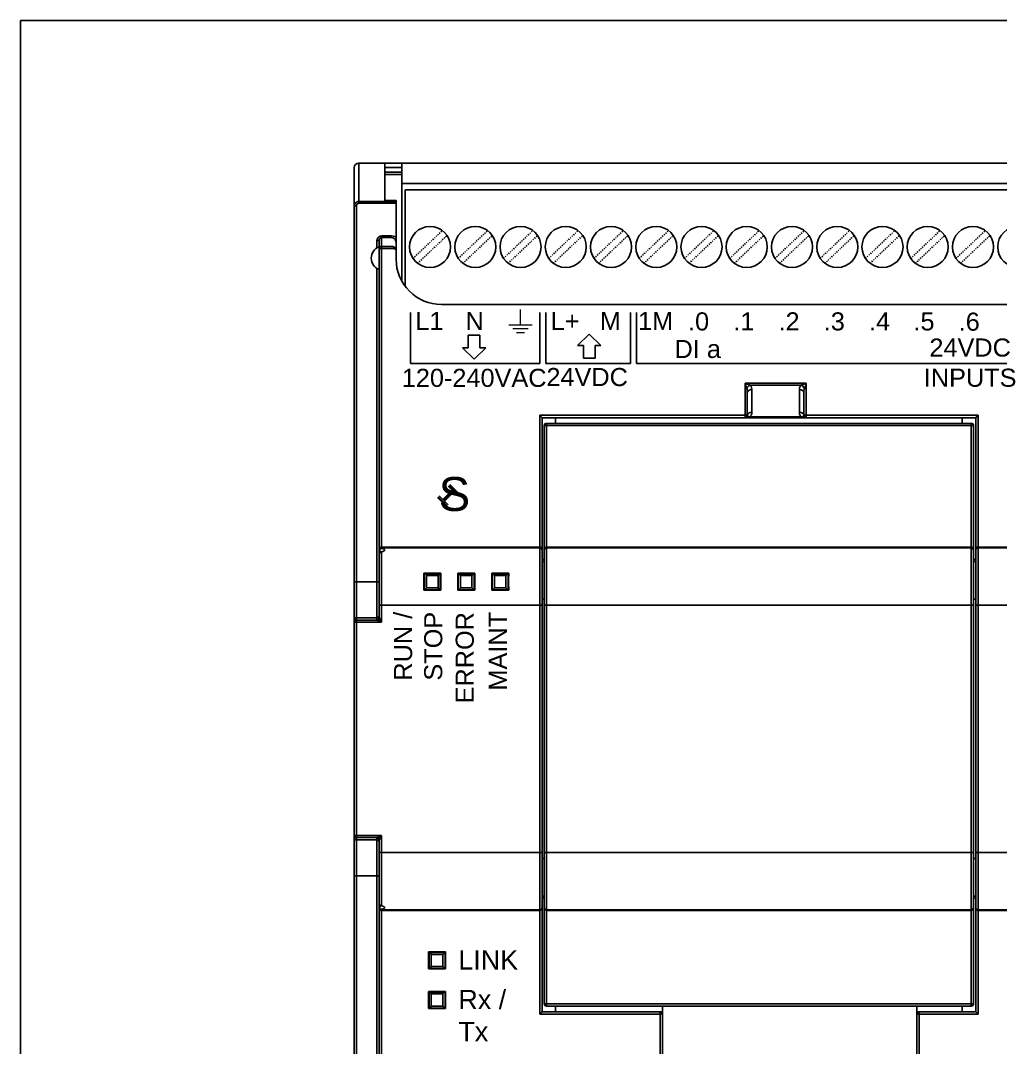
# Model space of a CAD drawing. Header units: inches. Extents: x 57 to 2760, y -193 to 2149.
# Drawn here: x 60.5 to 147.1, y 1924.6 to 2015.4 of the extents above; entities that cross this region are included whole.
import ezdxf

# ---------------------------------------------------------------- set-up
doc = ezdxf.new("R2010")
doc.units = ezdxf.units.IN
doc.header["$MEASUREMENT"] = 0
doc.linetypes.add('DOT', pattern=[0.2, 0.1, -0.1])
doc.styles.get("Standard").update_dxf_attribs({"font": 'arial.ttf'})

msp = doc.modelspace()

# ---------------------------------------------------------------- linework, layer by layer
at = {"color": 7, "linetype": 'Continuous'}
for p, q in [((89.97114, 1903.19462), (89.97114, 2002.39462)), ((199.57114, 2002.79462), (90.37114, 2002.79462)), ((90.37114, 1999.23994), (90.37114, 2002.79462)), ((92.67114, 1999.47104), (92.67114, 2002.79462)), ((92.67114, 2002.39462), (94.17114, 2002.39462)), ((94.17114, 1992.35813), (94.17114, 2002.79462)), ((92.67114, 2001.99462), (94.17114, 2001.99462)), ((94.17114, 2001.79462), (92.67114, 2001.79462)), ((175.17114, 2000.98462), (94.17114, 2000.98462)), ((94.46114, 2000.44462), (174.88114, 2000.44462)), ((94.46114, 2000.44462), (94.46114, 1991.90801)), ((92.67114, 1999.49763), (93.67114, 1999.49763)), ((93.67114, 1994.29462), (93.67114, 1999.49762)), ((90.17114, 1906.56641), (90.17114, 1999.02283)), ((90.37114, 1999.39967), (93.67114, 1999.39967)), ((90.37114, 1999.23994), (93.67114, 1999.23994)), ((93.67114, 1999.47104), (92.67114, 1999.47104)), ((91.97114, 1995.29265), (91.97114, 1995.93713)), ((92.17114, 1968.58396), (92.17114, 1995.96728)), ((92.37114, 1996.3686), (93.27114, 1996.3686)), ((92.37114, 1968.73047), (92.37114, 1996.3686)), ((92.37114, 1996.20602), (93.27114, 1996.20602)), ((93.27114, 1995.4303), (92.37114, 1995.4303)), ((93.27114, 1995.25745), (92.37114, 1995.25745)), ((91.97114, 1962.41023), (91.97114, 1993.49659)), ((185.67114, 1990.29462), (97.67117, 1990.29462)), ((124.52114, 1983.33095), (129.92114, 1983.33095)), ((124.6697, 1983.28107), (124.52114, 1983.33095)), ((124.62741, 1983.0108), (124.52114, 1983.33095)), ((124.52114, 1980.29462), (124.52114, 1983.33095)), ((124.78901, 1983.24028), (124.6697, 1983.28107)), ((124.88638, 1983.2064), (124.78901, 1983.24028)), ((124.96597, 1983.17812), (124.88638, 1983.2064)), ((124.96597, 1983.17812), (129.47631, 1983.17812)), ((129.553, 1983.20538), (129.47631, 1983.17812)), ((129.64893, 1983.23879), (129.553, 1983.20538)), ((129.76996, 1983.28018), (129.64893, 1983.23879)), ((129.92114, 1983.33095), (129.76996, 1983.28018)), ((129.92114, 1983.33095), (129.84941, 1983.11541)), ((129.92114, 1983.33095), (129.92114, 1980.29462)), ((124.66942, 1982.88252), (124.62741, 1983.0108)), ((124.72114, 1980.49462), (124.72114, 1982.50865)), ((125.12114, 1980.77055), (125.12114, 1982.78458)), ((129.32114, 1982.78458), (129.32114, 1980.77055)), ((129.72114, 1982.50865), (129.72114, 1980.49462)), ((129.84941, 1983.11541), (129.77286, 1982.88252)), ((124.52114, 1980.50814), (106.37114, 1980.50814)), ((106.37114, 1927.5811), (106.37114, 1980.50814)), ((145.12114, 1980.50814), (129.92114, 1980.50814)), ((145.12114, 1980.50814), (145.12114, 1927.5811)), ((106.57114, 1927.79417), (106.57114, 1980.29507)), ((106.57114, 1968.66673), (106.57114, 1980.29507)), ((144.92114, 1980.29462), (106.57114, 1980.29462)), ((106.77114, 1928.49462), (106.77114, 1979.59462)), ((106.97114, 1979.79462), (144.52114, 1979.79462)), ((106.97114, 1979.79462), (144.52114, 1979.79462)), ((106.97114, 1928.29462), (106.97114, 1979.79462)), ((106.97114, 1979.6077), (144.52114, 1979.6077)), ((107.77114, 1979.79462), (107.77114, 1980.29462)), ((129.92114, 1980.29462), (124.52114, 1980.29462)), ((124.73927, 1980.3968), (124.66594, 1980.35665)), ((124.73412, 1980.30764), (124.79633, 1980.3169)), ((129.48675, 1980.35666), (124.95552, 1980.35666)), ((129.70301, 1980.3968), (129.77635, 1980.35666)), ((129.81582, 1980.29773), (129.92114, 1980.29462)), ((143.72114, 1979.79462), (143.72114, 1980.29462)), ((144.52114, 1928.29462), (144.52114, 1979.79462)), ((144.72114, 1928.49462), (144.72114, 1979.59462)), ((144.92114, 1927.79417), (144.92114, 1980.29507)), ((92.18636, 1968.66021), (92.17114, 1968.58396)), ((92.22114, 1968.67134), (92.18407, 1968.61279)), ((92.22114, 1968.36352), (92.22114, 1968.67134)), ((106.37114, 1968.8506), (92.37114, 1968.8506)), ((106.37114, 1968.7832), (92.37114, 1968.7832)), ((106.55592, 1968.66021), (106.57114, 1968.58396)), ((106.97114, 1968.8506), (144.52114, 1968.8506)), ((144.52114, 1968.7832), (106.97114, 1968.7832)), ((144.72114, 1968.58396), (144.69434, 1968.68358)), ((144.70539, 1968.73824), (144.72114, 1968.66673)), ((144.72114, 1968.66673), (144.72114, 1963.79106)), ((197.57114, 1968.8506), (145.12114, 1968.8506)), ((197.57114, 1968.7832), (145.12114, 1968.7832)), ((92.18407, 1968.61279), (92.17114, 1968.54547)), ((92.17114, 1962.60947), (92.17114, 1968.54547)), ((92.37114, 1962.21162), (92.37114, 1968.44026)), ((106.57114, 1941.79818), (106.57114, 1968.58396)), ((106.77114, 1967.74748), (106.57114, 1967.74748)), ((144.92114, 1967.74748), (144.72114, 1967.74748)), ((106.77114, 1967.58777), (106.57114, 1967.58777)), ((144.92114, 1967.58777), (144.72114, 1967.58777)), ((97.62281, 1966.54629), (96.11947, 1966.54629)), ((96.11947, 1966.54629), (96.16438, 1966.50138)), ((96.16438, 1966.50138), (96.19361, 1966.50086)), ((96.19361, 1966.50086), (96.20823, 1966.5006)), ((97.53405, 1966.5006), (96.20823, 1966.5006)), ((97.37715, 1966.33677), (96.36513, 1966.33677)), ((97.53405, 1966.5006), (97.5779, 1966.50138)), ((97.62281, 1966.54629), (97.5779, 1966.50138)), ((97.59658, 1966.02065), (97.59575, 1965.8733)), ((97.6221, 1966.30786), (97.60425, 1966.29458)), ((97.60425, 1966.29458), (97.62186, 1966.22888)), ((100.62281, 1966.54629), (99.11947, 1966.54629)), ((99.16438, 1966.50138), (99.11947, 1966.54629)), ((99.13803, 1966.29458), (99.12041, 1966.22888)), ((99.14572, 1966.01794), (99.14417, 1966.1434)), ((99.14654, 1965.87047), (99.14572, 1966.01794)), ((99.16438, 1966.50138), (99.19361, 1966.50086)), ((99.19361, 1966.50086), (99.20823, 1966.5006)), ((100.53405, 1966.5006), (99.20823, 1966.5006)), ((100.37715, 1966.33677), (99.36513, 1966.33677)), ((100.53405, 1966.5006), (100.5779, 1966.50138)), ((100.5779, 1966.50138), (100.62281, 1966.54629)), ((100.59658, 1966.02065), (100.59575, 1965.8733)), ((100.6221, 1966.30786), (100.60425, 1966.29458)), ((100.60425, 1966.29458), (100.62186, 1966.22888)), ((103.62281, 1966.54629), (102.11947, 1966.54629)), ((102.16438, 1966.50138), (102.11947, 1966.54629)), ((102.13803, 1966.29458), (102.12041, 1966.22888)), ((102.14572, 1966.01794), (102.14417, 1966.1434)), ((102.14654, 1965.87047), (102.14572, 1966.01794)), ((102.16438, 1966.50138), (102.19361, 1966.50086)), ((102.19361, 1966.50086), (102.20823, 1966.5006)), ((103.53405, 1966.5006), (102.20823, 1966.5006)), ((103.37715, 1966.33677), (102.36513, 1966.33677)), ((103.53405, 1966.5006), (103.5779, 1966.50138)), ((103.5779, 1966.50138), (103.62281, 1966.54629)), ((103.59658, 1966.02065), (103.59575, 1965.8733)), ((103.6221, 1966.30786), (103.60425, 1966.29458)), ((103.60425, 1966.29458), (103.62186, 1966.22888)), ((89.97114, 1965.79462), (92.17114, 1965.79462)), ((96.11947, 1965.04295), (96.16438, 1965.08786)), ((97.62281, 1965.04295), (96.11947, 1965.04295)), ((96.20822, 1965.08864), (96.16438, 1965.08786)), ((96.20822, 1965.08864), (97.53406, 1965.08864)), ((96.36513, 1965.25247), (97.37715, 1965.25247)), ((97.54867, 1965.08838), (97.53406, 1965.08864)), ((97.5779, 1965.08786), (97.54867, 1965.08838)), ((97.62281, 1965.04295), (97.5779, 1965.08786)), ((97.59575, 1965.8733), (97.59574, 1965.71831)), ((97.59574, 1965.71831), (97.59656, 1965.5705)), ((97.59656, 1965.5705), (97.59813, 1965.44499)), ((97.60425, 1965.29466), (97.62187, 1965.36036)), ((99.16438, 1965.08786), (99.11947, 1965.04295)), ((100.62281, 1965.04295), (99.11947, 1965.04295)), ((99.12018, 1965.28138), (99.13803, 1965.29466)), ((99.13803, 1965.29466), (99.12041, 1965.36036)), ((99.14569, 1965.56763), (99.14653, 1965.71511)), ((99.14653, 1965.71511), (99.14654, 1965.87047)), ((99.20822, 1965.08864), (99.16438, 1965.08786)), ((99.20822, 1965.08864), (100.53406, 1965.08864)), ((99.36513, 1965.25247), (100.37715, 1965.25247)), ((100.5779, 1965.08786), (100.53406, 1965.08864)), ((100.5779, 1965.08786), (100.62281, 1965.04295)), ((100.59575, 1965.8733), (100.59574, 1965.71831)), ((100.59574, 1965.71831), (100.59656, 1965.5705)), ((100.59656, 1965.5705), (100.59813, 1965.44499)), ((100.60425, 1965.29466), (100.62187, 1965.36036)), ((102.16438, 1965.08786), (102.11947, 1965.04295)), ((103.62281, 1965.04295), (102.11947, 1965.04295)), ((102.12018, 1965.28138), (102.13803, 1965.29466)), ((102.13803, 1965.29466), (102.12041, 1965.36036)), ((102.14569, 1965.56763), (102.14653, 1965.71511)), ((102.14653, 1965.71511), (102.14654, 1965.87047)), ((102.20822, 1965.08864), (102.16438, 1965.08786)), ((102.20822, 1965.08864), (103.53406, 1965.08864)), ((102.36513, 1965.25247), (103.37715, 1965.25247)), ((103.5779, 1965.08786), (103.53406, 1965.08864)), ((103.5779, 1965.08786), (103.62281, 1965.04295)), ((103.59575, 1965.8733), (103.59574, 1965.71831)), ((103.59574, 1965.71831), (103.59656, 1965.5705)), ((103.59656, 1965.5705), (103.59813, 1965.44499)), ((103.60425, 1965.29466), (103.62187, 1965.36036)), ((106.77114, 1964.2614), (106.57114, 1964.2614)), ((144.92114, 1964.2614), (144.72114, 1964.2614)), ((106.37114, 1963.71075), (92.37114, 1963.71075)), ((144.52114, 1963.71075), (106.97114, 1963.71075)), ((197.57114, 1963.71075), (145.12114, 1963.71075)), ((90.17114, 1962.6068), (91.97114, 1962.6068)), ((91.97356, 1962.40638), (90.17114, 1962.40638)), ((92.04681, 1962.37193), (92.00943, 1962.3899)), ((92.13293, 1962.32986), (92.04681, 1962.37193)), ((92.19029, 1962.57067), (92.1783, 1962.5939)), ((92.23593, 1962.48079), (92.19029, 1962.57067)), ((92.37114, 1962.21162), (92.23593, 1962.48079)), ((92.37114, 1962.21162), (90.17114, 1962.21162)), ((90.17114, 1943.37762), (92.37114, 1943.37762)), ((92.07502, 1943.23102), (92.03478, 1943.2115)), ((92.19336, 1943.28918), (92.07502, 1943.23102)), ((92.37114, 1943.37762), (92.19336, 1943.28918)), ((92.37114, 1943.37762), (92.22308, 1943.08304)), ((92.37114, 1937.14898), (92.37114, 1943.37762)), ((90.17114, 1943.18286), (91.97356, 1943.18286)), ((90.17114, 1942.98244), (91.97114, 1942.98244)), ((91.97114, 1943.179), (91.97114, 1912.09265)), ((92.17114, 1937.04377), (92.17114, 1942.97977)), ((92.22308, 1943.08304), (92.19385, 1943.02554)), ((106.37114, 1941.87849), (92.37114, 1941.87849)), ((106.77114, 1941.79818), (106.77114, 1937.00654)), ((144.52114, 1941.87849), (106.97114, 1941.87849)), ((144.92114, 1941.79818), (144.92114, 1937.00527)), ((197.57114, 1941.87849), (145.12114, 1941.87849)), ((106.77114, 1941.32784), (106.57114, 1941.32784)), ((144.92114, 1941.32784), (144.72114, 1941.32784)), ((89.97114, 1939.79462), (92.17114, 1939.79462)), ((106.77114, 1938.00147), (106.57114, 1938.00147)), ((106.77114, 1937.84176), (106.57114, 1937.84176)), ((144.92114, 1938.00147), (144.72114, 1938.00147)), ((144.92114, 1937.84176), (144.72114, 1937.84176)), ((92.17114, 1909.62194), (92.17114, 1937.00527)), ((92.22114, 1937.22572), (92.22114, 1936.9179)), ((92.37114, 1909.22064), (92.37114, 1936.85877)), ((106.57114, 1927.79417), (106.57114, 1936.92251)), ((106.7984, 1936.90755), (106.77116, 1937.00511)), ((144.93636, 1936.92903), (144.92114, 1937.00527)), ((106.37114, 1936.80604), (92.37114, 1936.80604)), ((106.37114, 1936.73864), (92.37114, 1936.73864)), ((144.52114, 1936.80874), (106.97114, 1936.80874)), ((144.52114, 1936.74111), (106.97114, 1936.74111)), ((197.57114, 1936.80604), (145.12114, 1936.80604)), ((197.57114, 1936.73864), (145.12114, 1936.73864)), ((96.53606, 1933.07141), (96.58097, 1933.0265)), ((98.0394, 1933.07141), (96.53606, 1933.07141)), ((96.58097, 1933.0265), (96.6102, 1933.02598)), ((96.6102, 1933.02598), (96.62482, 1933.02572)), ((97.95065, 1933.02572), (96.62482, 1933.02572)), ((97.79374, 1932.86189), (96.78172, 1932.86189)), ((97.95065, 1933.02572), (97.99449, 1933.0265)), ((98.0394, 1933.07141), (97.99449, 1933.0265)), ((98.01234, 1932.39842), (98.01233, 1932.24343)), ((98.01317, 1932.54577), (98.01234, 1932.39842)), ((98.03869, 1932.83298), (98.02085, 1932.8197)), ((98.02085, 1932.8197), (98.03846, 1932.754)), ((96.53606, 1931.56807), (96.58097, 1931.61298)), ((98.0394, 1931.56807), (96.53606, 1931.56807)), ((96.62481, 1931.61376), (96.58097, 1931.61298)), ((96.62481, 1931.61376), (97.95065, 1931.61376)), ((96.78172, 1931.77758), (97.79374, 1931.77758)), ((97.96527, 1931.6135), (97.95065, 1931.61376)), ((97.99449, 1931.61298), (97.96527, 1931.6135)), ((98.0394, 1931.56807), (97.99449, 1931.61298)), ((98.01233, 1932.24343), (98.01316, 1932.09562)), ((98.01316, 1932.09562), (98.01472, 1931.97011)), ((98.02085, 1931.81978), (98.03846, 1931.88548)), ((98.0394, 1929.57141), (96.53606, 1929.57141)), ((96.53606, 1929.57141), (96.58097, 1929.5265)), ((96.58097, 1929.5265), (96.6102, 1929.52598)), ((96.6102, 1929.52598), (96.62482, 1929.52572)), ((97.95065, 1929.52572), (96.62482, 1929.52572)), ((97.79374, 1929.36189), (96.78172, 1929.36189)), ((97.95065, 1929.52572), (97.99449, 1929.5265)), ((98.0394, 1929.57141), (97.99449, 1929.5265)), ((98.01234, 1928.89842), (98.01233, 1928.74343)), ((98.01233, 1928.74343), (98.01316, 1928.59562)), ((98.01317, 1929.04577), (98.01234, 1928.89842)), ((98.03869, 1929.33298), (98.02085, 1929.3197)), ((98.02085, 1929.3197), (98.03846, 1929.254)), ((96.53606, 1928.06807), (96.58097, 1928.11298)), ((98.0394, 1928.06807), (96.53606, 1928.06807)), ((96.62481, 1928.11376), (96.58097, 1928.11298)), ((96.62481, 1928.11376), (97.95065, 1928.11376)), ((96.78172, 1928.27758), (97.79374, 1928.27758)), ((97.96527, 1928.1135), (97.95065, 1928.11376)), ((97.99449, 1928.11298), (97.96527, 1928.1135)), ((98.0394, 1928.06807), (97.99449, 1928.11298)), ((98.01316, 1928.59562), (98.01472, 1928.47011)), ((98.02085, 1928.31978), (98.03846, 1928.38548)), ((106.57114, 1927.79462), (117.02114, 1927.79462)), ((144.52114, 1928.48139), (106.97114, 1928.48139)), ((144.52114, 1928.29462), (106.97114, 1928.29462)), ((144.52114, 1928.29462), (106.97114, 1928.29462)), ((107.77114, 1927.79462), (107.77114, 1928.29462)), ((117.02114, 1903.90033), (117.02114, 1927.79462)), ((117.22114, 1904.1282), (117.22114, 1928.29462)), ((139.72114, 1904.12831), (139.72114, 1928.29462)), ((139.92114, 1927.79462), (139.92114, 1903.90033)), ((139.92114, 1927.79462), (144.92114, 1927.79462)), ((143.72114, 1927.79462), (143.72114, 1928.29462)), ((106.37114, 1927.5811), (117.02114, 1927.5811)), ((117.22114, 1904.12831), (117.22114, 1927.59462)), ((139.92114, 1927.5811), (145.12114, 1927.5811))]:
    msp.add_line(p, q, dxfattribs=at)
at = {"linetype": 'DOT'}
for p, q in [((95.16529, 1994.37139), (97.76437, 1996.83344)), ((99.16529, 1994.37139), (101.76437, 1996.83344)), ((103.16529, 1994.37139), (105.76437, 1996.83344)), ((107.16529, 1994.37139), (109.76437, 1996.83344)), ((111.16529, 1994.37139), (113.76437, 1996.83344)), ((115.16529, 1994.37139), (117.76437, 1996.83344)), ((119.16529, 1994.37139), (121.76437, 1996.83344)), ((123.16529, 1994.37139), (125.76437, 1996.83344)), ((127.16529, 1994.37139), (129.76437, 1996.83344)), ((131.16529, 1994.37139), (133.76437, 1996.83344)), ((135.16529, 1994.37139), (137.76437, 1996.83344)), ((139.16529, 1994.37139), (141.76437, 1996.83344)), ((143.16529, 1994.37139), (145.76437, 1996.83344)), ((95.57791, 1993.9358), (98.17699, 1996.39785)), ((99.57791, 1993.9358), (102.17699, 1996.39785)), ((103.57791, 1993.9358), (106.17699, 1996.39785)), ((107.57791, 1993.9358), (110.17699, 1996.39785)), ((111.57791, 1993.9358), (114.17699, 1996.39785)), ((115.57791, 1993.9358), (118.17699, 1996.39785)), ((119.57791, 1993.9358), (122.17699, 1996.39785)), ((123.57791, 1993.9358), (126.17699, 1996.39785)), ((127.57791, 1993.9358), (130.17699, 1996.39785)), ((131.57791, 1993.9358), (134.17699, 1996.39785)), ((135.57791, 1993.9358), (138.17699, 1996.39785)), ((139.57791, 1993.9358), (142.17699, 1996.39785)), ((143.57791, 1993.9358), (146.17699, 1996.39785))]:
    msp.add_line(p, q, dxfattribs=at)
for p, q in [((94.95614, 1989.58839), (94.95614, 1985.07481)), ((106.38614, 1989.58839), (106.38614, 1985.07481)), ((106.91139, 1989.5888), (106.91139, 1985.07521)), ((114.38614, 1989.5888), (114.38614, 1985.07521)), ((114.91139, 1989.5888), (114.91139, 1985.07521)), ((100.56717, 1987.588), (100.05312, 1987.588)), ((100.05312, 1987.588), (100.05312, 1986.46961)), ((100.56716, 1987.588), (101.08121, 1987.588)), ((101.08121, 1987.588), (101.08121, 1986.46961)), ((109.71885, 1986.68158), (110.74695, 1987.67906)), ((111.77506, 1986.68158), (110.74695, 1987.67906)), ((100.05312, 1986.46961), (99.53906, 1986.46961)), ((99.53906, 1986.46961), (100.56716, 1985.47213)), ((101.59527, 1986.46961), (100.56716, 1985.47213)), ((101.08121, 1986.46961), (101.59527, 1986.46961)), ((110.23291, 1986.68158), (109.71885, 1986.68158)), ((110.23291, 1985.56319), (110.23291, 1986.68158)), ((111.261, 1985.56319), (111.261, 1986.68158)), ((111.261, 1986.68158), (111.77506, 1986.68158)), ((94.95614, 1985.07481), (106.38614, 1985.07481)), ((106.91139, 1985.07521), (114.38614, 1985.07521)), ((110.74696, 1985.56319), (110.23291, 1985.56319)), ((110.74695, 1985.56319), (111.261, 1985.56319)), ((114.91139, 1985.07521), (174.38614, 1985.07521)), ((98.28677, 1974.23342), (99.08845, 1973.4415)), ((98.35704, 1974.30458), (99.15871, 1973.51266)), ((98.4273, 1974.37574), (99.22897, 1973.58382)), ((97.3268, 1973.23651), (98.12847, 1972.44459)), ((97.39706, 1973.30766), (98.19874, 1972.51575)), ((97.46732, 1973.37882), (98.269, 1972.58691)), ((98.63602, 1973.89182), (97.79746, 1973.05359)), ((98.70671, 1973.8211), (97.86816, 1972.98286)), ((98.77741, 1973.75037), (97.93885, 1972.91214))]:
    msp.add_line(p, q)
at = {"color": 7, "linetype": 'Continuous', "lineweight": 15}
for p, q in [((104.66764, 1988.50506), (104.66764, 1989.87006)), ((103.64389, 1988.50506), (105.69139, 1988.50506)), ((103.98514, 1988.16381), (105.35014, 1988.16381)), ((104.32639, 1987.82256), (105.00889, 1987.82256))]:
    msp.add_line(p, q, dxfattribs=at)
msp.add_lwpolyline([(60.46636, 2015.39461), (1098.54819, 2015.39461), (1098.54819, 1083.9003), (60.46636, 1083.9003)], close=True)
at = {"color": 7, "linetype": 'Continuous'}
for points in [[(89.97114, 1998.98957), (89.97566, 1999.05103), (89.99043, 1999.1154), (90.01666, 1999.17957), (90.05455, 1999.24022), (90.10333, 1999.29418), (90.16152, 1999.33884), (90.22724, 1999.37221), (90.29802, 1999.39276), (90.37114, 1999.39967)], [(89.97114, 1998.98957), (89.99793, 1999.0062), (90.07114, 1999.01838), (90.17114, 1999.02283)], [(90.17114, 1999.02283), (90.1734, 1999.05536), (90.18078, 1999.08944), (90.19389, 1999.12341), (90.21283, 1999.15552), (90.23722, 1999.18409), (90.26632, 1999.20773), (90.29918, 1999.2254), (90.33457, 1999.23628), (90.37114, 1999.23994)], [(91.97114, 1995.93713), (91.99284, 1996.07728), (92.05386, 1996.19985), (92.14451, 1996.29262), (92.25324, 1996.34938), (92.37114, 1996.3686)], [(92.17114, 1995.9673), (92.14434, 1995.95222), (92.07114, 1995.94117), (91.97114, 1995.93713)], [(92.17114, 1995.96728), (92.18197, 1996.04476), (92.2125, 1996.11264), (92.25787, 1996.16403), (92.31229, 1996.19544), (92.37114, 1996.20602)], [(93.27114, 1996.3686), (93.4137, 1996.35006), (93.54924, 1996.29482), (93.67114, 1996.20376)], [(93.27114, 1996.20602), (93.38861, 1996.18596), (93.49762, 1996.1261), (93.5883, 1996.02838), (93.64943, 1995.89911), (93.67114, 1995.75145)], [(92.17114, 1995.23711), (92.18636, 1995.31104), (92.22972, 1995.37372), (92.2946, 1995.41559), (92.37114, 1995.4303)], [(92.37114, 1995.25745), (92.29435, 1995.2559), (92.22909, 1995.25143), (92.186, 1995.24481), (92.17114, 1995.23711)], [(93.27115, 1995.4303), (93.33808, 1995.42535), (93.39673, 1995.41256), (93.44702, 1995.39458), (93.48982, 1995.37325), (93.52645, 1995.34958), (93.55818, 1995.32385), (93.58619, 1995.29569), (93.61094, 1995.26463), (93.63195, 1995.23099), (93.6487, 1995.19542), (93.66087, 1995.15858), (93.66838, 1995.12073), (93.67114, 1995.07956)], [(93.67114, 1995.07959), (93.66838, 1995.10046), (93.66087, 1995.11964), (93.6487, 1995.13832), (93.63196, 1995.15636), (93.61096, 1995.17341), (93.58621, 1995.18916), (93.5582, 1995.20345), (93.52647, 1995.2165), (93.48986, 1995.2285), (93.44707, 1995.23932), (93.3968, 1995.24845), (93.33816, 1995.25494), (93.27125, 1995.25745)], [(124.96597, 1983.17812), (124.84653, 1983.10166), (124.74307, 1982.99853), (124.66942, 1982.88252)], [(125.12114, 1982.78458), (125.10135, 1982.93403), (125.04761, 1983.06593), (124.96597, 1983.17812)], [(129.47631, 1983.17812), (129.39441, 1983.06554), (129.34065, 1982.93303), (129.32114, 1982.78458)], [(129.47631, 1983.17812), (129.59575, 1983.10167), (129.69921, 1982.99853), (129.77286, 1982.88252)], [(124.72114, 1982.50865), (124.71453, 1982.65075), (124.69663, 1982.77603), (124.66942, 1982.88252)], [(125.12114, 1982.78458), (124.96808, 1982.76358), (124.83831, 1982.70377), (124.75159, 1982.61425), (124.72114, 1982.50865)], [(129.32114, 1982.78458), (129.47421, 1982.76357), (129.60398, 1982.70376), (129.69069, 1982.61424), (129.72114, 1982.50865)], [(129.77286, 1982.88252), (129.74558, 1982.77569), (129.72765, 1982.64977), (129.72114, 1982.50866)], [(106.57114, 1980.29507), (106.55632, 1980.31495), (106.5212, 1980.35381), (106.47503, 1980.40249), (106.42341, 1980.4555), (106.37114, 1980.50814)], [(124.52114, 1980.50814), (124.59544, 1980.50717), (124.66058, 1980.50431), (124.70562, 1980.49984), (124.72114, 1980.49462)], [(125.12114, 1980.77055), (124.96807, 1980.74955), (124.8383, 1980.68973), (124.75159, 1980.60021), (124.72114, 1980.49462)], [(124.95552, 1980.35666), (125.02163, 1980.43962), (125.07361, 1980.5365), (125.10826, 1980.64689), (125.12114, 1980.77055)], [(129.32114, 1980.77055), (129.47421, 1980.74955), (129.60398, 1980.68973), (129.69069, 1980.60021), (129.72114, 1980.49462)], [(129.32114, 1980.77055), (129.33402, 1980.64688), (129.36867, 1980.53649), (129.42065, 1980.43961), (129.48675, 1980.35666)], [(129.92114, 1980.50814), (129.84684, 1980.50717), (129.7817, 1980.50431), (129.73666, 1980.49984), (129.72114, 1980.49462)], [(144.92114, 1980.29507), (144.93596, 1980.31495), (144.97107, 1980.35381), (145.01725, 1980.40249), (145.06886, 1980.4555), (145.12114, 1980.50814)], [(106.77114, 1979.59462), (106.79684, 1979.60104), (106.87016, 1979.60591), (106.97114, 1979.6077)], [(124.52114, 1980.29462), (124.59631, 1980.2962), (124.66741, 1980.30065), (124.73412, 1980.30764)], [(124.95552, 1980.35667), (124.84006, 1980.3968), (124.73927, 1980.3968)], [(124.79633, 1980.3169), (124.85399, 1980.32822), (124.90712, 1980.3415), (124.95553, 1980.35666)], [(129.48675, 1980.35666), (129.54864, 1980.33783), (129.6294, 1980.31986)], [(129.48676, 1980.35665), (129.60222, 1980.3968), (129.70301, 1980.3968)], [(129.6294, 1980.31986), (129.71856, 1980.30636), (129.81582, 1980.29773)], [(144.72114, 1979.59462), (144.69544, 1979.60104), (144.62212, 1979.60591), (144.52114, 1979.6077)], [(92.17114, 1968.66673), (92.18185, 1968.7261), (92.21137, 1968.77733), (92.25514, 1968.81651), (92.30984, 1968.84175), (92.37114, 1968.8506)], [(92.37114, 1968.7832), (92.2946, 1968.76804), (92.22972, 1968.72485), (92.18636, 1968.66021)], [(92.37114, 1968.73047), (92.316, 1968.72631), (92.26359, 1968.70549), (92.22114, 1968.67134)], [(92.67114, 1968.6137), (92.65019, 1968.65723), (92.58898, 1968.69181), (92.49286, 1968.71616), (92.37114, 1968.73047)], [(106.54076, 1968.76415), (106.50099, 1968.80657), (106.44409, 1968.83793), (106.37114, 1968.8506)], [(106.37114, 1968.7832), (106.44768, 1968.76804), (106.51256, 1968.72485), (106.55592, 1968.66021)], [(106.57114, 1968.66673), (106.56382, 1968.71601), (106.54076, 1968.76415)], [(106.77114, 1968.66673), (106.78684, 1968.73814), (106.82928, 1968.79634), (106.89403, 1968.83638), (106.97114, 1968.8506)], [(106.77114, 1968.58396), (106.79793, 1968.68358), (106.87114, 1968.75651), (106.97114, 1968.7832)], [(144.52114, 1968.8506), (144.59813, 1968.83643), (144.66275, 1968.79657), (144.70539, 1968.73824)], [(144.69434, 1968.68358), (144.62114, 1968.75651), (144.52114, 1968.7832)], [(144.92114, 1968.66673), (144.92846, 1968.71601), (144.95152, 1968.76415), (144.99129, 1968.80657), (145.04819, 1968.83793), (145.12114, 1968.8506)], [(145.12114, 1968.7832), (145.0446, 1968.76804), (144.97972, 1968.72485), (144.93636, 1968.66021), (144.92114, 1968.58396)], [(92.17114, 1968.23765), (92.18407, 1968.30498), (92.22114, 1968.36352)], [(92.22114, 1968.36352), (92.26359, 1968.39904), (92.316, 1968.42541), (92.37114, 1968.44026)], [(92.37114, 1968.44026), (92.49286, 1968.47079), (92.58898, 1968.5145), (92.65019, 1968.56439), (92.67114, 1968.6137)], [(96.11947, 1965.04295), (96.12095, 1965.54183), (96.12095, 1966.04776), (96.11947, 1966.54629)], [(96.16438, 1966.50138), (96.16579, 1966.03173), (96.16579, 1965.55779), (96.16438, 1965.08786)], [(96.20823, 1966.5006), (96.25878, 1966.44626), (96.31113, 1966.39166), (96.36513, 1966.33677)], [(96.36519, 1966.33677), (96.3658, 1965.61338), (96.36519, 1965.25247)], [(97.37709, 1965.25247), (97.37648, 1965.97584), (97.37709, 1966.33677)], [(97.53405, 1966.5006), (97.4835, 1966.44626), (97.43115, 1966.39166), (97.37715, 1966.33677)], [(97.5779, 1965.08786), (97.57649, 1965.55779), (97.57649, 1966.03173), (97.5779, 1966.50138)], [(97.60425, 1966.29458), (97.60287, 1966.28726), (97.60156, 1966.26804), (97.60032, 1966.23771), (97.59918, 1966.1969), (97.59816, 1966.1463), (97.59658, 1966.02065)], [(97.62281, 1965.04295), (97.62133, 1965.54183), (97.62133, 1966.04776), (97.62281, 1966.54629)], [(99.11947, 1965.04295), (99.12095, 1965.54183), (99.12095, 1966.04776), (99.11947, 1966.54629)], [(99.14417, 1966.1434), (99.14315, 1966.19476), (99.14198, 1966.2369), (99.14071, 1966.26826), (99.13937, 1966.28758), (99.13803, 1966.29458)], [(99.16438, 1966.50138), (99.16579, 1966.03173), (99.16579, 1965.55779), (99.16438, 1965.08786)], [(99.20823, 1966.5006), (99.25878, 1966.44626), (99.31112, 1966.39167), (99.36513, 1966.33677)], [(99.36519, 1966.33677), (99.3658, 1965.61338), (99.36519, 1965.25247)], [(100.37709, 1965.25247), (100.37648, 1965.97584), (100.37709, 1966.33677)], [(100.53405, 1966.5006), (100.4835, 1966.44626), (100.43116, 1966.39167), (100.37715, 1966.33677)], [(100.5779, 1965.08786), (100.57649, 1965.55779), (100.57649, 1966.03173), (100.5779, 1966.50138)], [(100.60425, 1966.29458), (100.60287, 1966.28726), (100.60156, 1966.26804), (100.60032, 1966.23771), (100.59918, 1966.1969), (100.59816, 1966.1463), (100.59658, 1966.02065)], [(100.62281, 1965.04295), (100.62133, 1965.54183), (100.62133, 1966.04776), (100.62281, 1966.54629)], [(102.11947, 1965.04295), (102.12095, 1965.54183), (102.12095, 1966.04776), (102.11947, 1966.54629)], [(102.14417, 1966.1434), (102.14315, 1966.19476), (102.14198, 1966.2369), (102.14071, 1966.26826), (102.13937, 1966.28758), (102.13803, 1966.29458)], [(102.16438, 1966.50138), (102.16579, 1966.03173), (102.16579, 1965.55779), (102.16438, 1965.08786)], [(102.20823, 1966.5006), (102.25877, 1966.44627), (102.31112, 1966.39167), (102.36513, 1966.33677)], [(102.36519, 1966.33677), (102.3658, 1965.61338), (102.36519, 1965.25247)], [(103.37709, 1965.25247), (103.37648, 1965.97584), (103.37709, 1966.33677)], [(103.53405, 1966.5006), (103.48351, 1966.44627), (103.43116, 1966.39167), (103.37715, 1966.33677)], [(103.5779, 1965.08786), (103.57649, 1965.55779), (103.57649, 1966.03173), (103.5779, 1966.50138)], [(103.60425, 1966.29458), (103.60287, 1966.28726), (103.60156, 1966.26804), (103.60032, 1966.23771), (103.59918, 1966.1969), (103.59816, 1966.1463), (103.59658, 1966.02065)], [(103.62281, 1965.04295), (103.62133, 1965.54183), (103.62133, 1966.04776), (103.62281, 1966.54629)], [(96.20822, 1965.08864), (96.25878, 1965.14298), (96.31113, 1965.19758), (96.36513, 1965.25247)], [(97.53406, 1965.08864), (97.4835, 1965.14298), (97.43115, 1965.19758), (97.37715, 1965.25247)], [(97.59813, 1965.44499), (97.59914, 1965.39423), (97.60028, 1965.35279), (97.60153, 1965.32167), (97.60287, 1965.30198), (97.60425, 1965.29466)], [(99.13803, 1965.29466), (99.13937, 1965.30168), (99.14068, 1965.32039), (99.14192, 1965.35042), (99.14307, 1965.39128), (99.1441, 1965.44201), (99.14569, 1965.56763)], [(99.20822, 1965.08864), (99.25878, 1965.14298), (99.31112, 1965.19757), (99.36513, 1965.25247)], [(100.53406, 1965.08864), (100.4835, 1965.14298), (100.43115, 1965.19757), (100.37715, 1965.25247)], [(100.59813, 1965.44499), (100.59914, 1965.39423), (100.60028, 1965.35279), (100.60153, 1965.32167), (100.60287, 1965.30198), (100.60425, 1965.29466)], [(102.13803, 1965.29466), (102.13937, 1965.30168), (102.14068, 1965.32039), (102.14192, 1965.35042), (102.14307, 1965.39128), (102.1441, 1965.44201), (102.14569, 1965.56763)], [(102.20822, 1965.08864), (102.25877, 1965.14297), (102.31112, 1965.19757), (102.36513, 1965.25247)], [(103.53406, 1965.08864), (103.48351, 1965.14297), (103.43116, 1965.19757), (103.37715, 1965.25247)], [(103.59813, 1965.44499), (103.59914, 1965.39423), (103.60028, 1965.35279), (103.60153, 1965.32167), (103.60287, 1965.30198), (103.60425, 1965.29466)], [(92.37114, 1963.71075), (92.2967, 1963.7164), (92.23188, 1963.73307), (92.18776, 1963.75859), (92.17114, 1963.79106)], [(106.57114, 1963.79106), (106.55724, 1963.76123), (106.51595, 1963.73529), (106.45108, 1963.71731), (106.37114, 1963.71075)], [(106.77114, 1963.79106), (106.79586, 1963.75195), (106.86739, 1963.72219), (106.97114, 1963.71075)], [(144.72114, 1963.79106), (144.69642, 1963.75195), (144.62489, 1963.72219), (144.52114, 1963.71075)], [(144.92114, 1963.79106), (144.93504, 1963.76123), (144.97633, 1963.73529), (145.0412, 1963.71731), (145.12114, 1963.71075)], [(89.97114, 1962.40756), (89.98636, 1962.4838), (90.02972, 1962.54844), (90.0946, 1962.59163), (90.17114, 1962.6068)], [(90.17114, 1962.40638), (90.13084, 1962.40229), (90.08854, 1962.38859), (90.04685, 1962.36323), (90.00962, 1962.32464), (89.98207, 1962.27212), (89.97114, 1962.20714)], [(92.11256, 1962.66515), (92.04768, 1962.62196), (91.97114, 1962.6068)], [(92.17114, 1962.60947), (92.14434, 1962.50985), (92.07114, 1962.43693), (91.97114, 1962.41023)], [(91.97356, 1962.40638), (91.97175, 1962.4083), (91.97114, 1962.41023)], [(92.17235, 1962.6051), (92.14492, 1962.50625), (92.07227, 1962.43362), (91.97356, 1962.40638)], [(92.00943, 1962.3899), (91.9959, 1962.39629), (91.98546, 1962.40114), (91.9781, 1962.40446), (91.97356, 1962.40638)], [(92.17114, 1962.80604), (92.15592, 1962.72979), (92.11256, 1962.66515)], [(92.37114, 1962.21162), (92.31077, 1962.24176), (92.13293, 1962.32986)], [(92.17235, 1962.6051), (92.17145, 1962.60727), (92.17114, 1962.60947)], [(92.1783, 1962.5939), (92.17462, 1962.60091), (92.17235, 1962.6051)], [(90.17114, 1962.21162), (90.09412, 1962.21128), (90.0284, 1962.21028), (89.98574, 1962.20882), (89.97114, 1962.20714)], [(90.17114, 1943.37762), (90.09412, 1943.37796), (90.0284, 1943.37896), (89.98574, 1943.38042), (89.97114, 1943.3821)], [(89.97114, 1943.3821), (89.97399, 1943.34858), (89.9835, 1943.31315), (90.00114, 1943.27715), (90.02824, 1943.2427), (90.06574, 1943.21277), (90.11376, 1943.19124), (90.17114, 1943.18286)], [(92.03478, 1943.2115), (91.99949, 1943.19463), (91.98438, 1943.1876), (91.97356, 1943.18286)], [(89.97114, 1943.18168), (89.98636, 1943.10544), (90.02972, 1943.0408), (90.0946, 1942.99761), (90.17114, 1942.98244)], [(91.97356, 1943.18286), (91.97172, 1943.1809), (91.97114, 1943.179)], [(91.97114, 1943.179), (92.07114, 1943.15231), (92.14434, 1943.07939), (92.17114, 1942.97977)], [(91.97114, 1942.98244), (92.04768, 1942.96728), (92.11256, 1942.92409), (92.15592, 1942.85945)], [(91.97356, 1943.18286), (92.07227, 1943.15562), (92.14492, 1943.08299), (92.17235, 1942.98414)], [(92.17235, 1942.98414), (92.17143, 1942.98191), (92.17114, 1942.97977)], [(92.19385, 1943.02554), (92.17776, 1942.9943), (92.17235, 1942.98414)], [(92.17114, 1941.79818), (92.18504, 1941.82801), (92.22633, 1941.85394), (92.2912, 1941.87193), (92.37114, 1941.87849)], [(106.57114, 1941.79818), (106.55724, 1941.82801), (106.51595, 1941.85394), (106.45108, 1941.87193), (106.37114, 1941.87849)], [(106.77114, 1941.79818), (106.79586, 1941.83729), (106.86739, 1941.86705), (106.97114, 1941.87849)], [(144.72114, 1941.79818), (144.69642, 1941.83729), (144.62489, 1941.86705), (144.52114, 1941.87849)], [(144.92114, 1941.79818), (144.93504, 1941.82801), (144.97633, 1941.85394), (145.0412, 1941.87193), (145.12114, 1941.87849)], [(92.22114, 1937.22572), (92.18407, 1937.28426), (92.17114, 1937.35159)], [(92.17114, 1937.04377), (92.18407, 1936.97645), (92.22114, 1936.9179)], [(92.37114, 1936.80604), (92.2946, 1936.8212), (92.22972, 1936.86439), (92.18636, 1936.92903), (92.17114, 1937.00527)], [(92.37114, 1936.73864), (92.30991, 1936.74747), (92.25538, 1936.77257), (92.21158, 1936.81165), (92.18188, 1936.86306), (92.17114, 1936.92251)], [(92.37114, 1937.14898), (92.316, 1937.16383), (92.26359, 1937.1902), (92.22114, 1937.22572)], [(92.22114, 1936.9179), (92.26359, 1936.88375), (92.316, 1936.86293), (92.37114, 1936.85877)], [(92.67114, 1936.97554), (92.65019, 1937.02485), (92.58898, 1937.07474), (92.49286, 1937.11845), (92.37114, 1937.14898)], [(92.37114, 1936.85877), (92.49286, 1936.87308), (92.58898, 1936.89743), (92.65019, 1936.93201), (92.67114, 1936.97554)], [(106.37114, 1936.80604), (106.44768, 1936.8212), (106.51256, 1936.86439), (106.55592, 1936.92903), (106.57114, 1937.00527)], [(106.57114, 1936.92251), (106.56382, 1936.87322), (106.54076, 1936.82509)], [(106.97114, 1936.74111), (106.89421, 1936.75526), (106.82973, 1936.79499), (106.78698, 1936.85334), (106.77114, 1936.92511)], [(106.97114, 1936.80873), (106.87153, 1936.8352), (106.7984, 1936.90755)], [(144.52114, 1936.80873), (144.62033, 1936.83496), (144.69358, 1936.90706), (144.72113, 1937.00654)], [(144.72114, 1936.92511), (144.70535, 1936.85345), (144.66279, 1936.79521), (144.59821, 1936.75532), (144.52114, 1936.74111)], [(144.92114, 1936.92251), (144.92846, 1936.87322), (144.95152, 1936.82509), (144.99129, 1936.78267), (145.04819, 1936.75131), (145.12114, 1936.73864)], [(145.12114, 1936.80604), (145.0446, 1936.8212), (144.97972, 1936.86439), (144.93636, 1936.92903)], [(106.54076, 1936.82509), (106.50099, 1936.78267), (106.44409, 1936.75131), (106.37114, 1936.73864)], [(96.53606, 1931.56807), (96.53755, 1932.06695), (96.53755, 1932.57288), (96.53606, 1933.07141)], [(96.58097, 1933.0265), (96.58238, 1932.55685), (96.58238, 1932.08291), (96.58097, 1931.61298)], [(96.62482, 1933.02572), (96.67538, 1932.97137), (96.72772, 1932.91678), (96.78172, 1932.86189)], [(96.78178, 1932.86189), (96.78239, 1932.1385), (96.78179, 1931.77758)], [(97.79368, 1931.77758), (97.79308, 1932.50096), (97.79368, 1932.86189)], [(97.95065, 1933.02572), (97.90009, 1932.97137), (97.84775, 1932.91678), (97.79374, 1932.86189)], [(97.99449, 1931.61298), (97.99308, 1932.08291), (97.99308, 1932.55685), (97.99449, 1933.0265)], [(98.02085, 1932.8197), (98.01947, 1932.81238), (98.01815, 1932.79316), (98.01691, 1932.76283), (98.01578, 1932.72201), (98.01475, 1932.67142), (98.01317, 1932.54577)], [(98.0394, 1931.56807), (98.03792, 1932.06695), (98.03792, 1932.57288), (98.0394, 1933.07141)], [(96.62481, 1931.61376), (96.67537, 1931.6681), (96.72772, 1931.7227), (96.78172, 1931.77758)], [(97.95065, 1931.61376), (97.90009, 1931.6681), (97.84774, 1931.7227), (97.79374, 1931.77758)], [(98.01472, 1931.97011), (98.01573, 1931.91935), (98.01687, 1931.87791), (98.01813, 1931.84679), (98.01947, 1931.8271), (98.02085, 1931.81978)], [(96.53606, 1928.06807), (96.53755, 1928.56695), (96.53755, 1929.07288), (96.53606, 1929.57141)], [(96.58097, 1929.5265), (96.58238, 1929.05685), (96.58238, 1928.58291), (96.58097, 1928.11298)], [(96.62482, 1929.52572), (96.67538, 1929.47137), (96.72772, 1929.41678), (96.78172, 1929.36189)], [(96.78178, 1929.36189), (96.78239, 1928.6385), (96.78179, 1928.27758)], [(97.79368, 1928.27758), (97.79308, 1929.00096), (97.79368, 1929.36189)], [(97.95065, 1929.52572), (97.90009, 1929.47137), (97.84775, 1929.41678), (97.79374, 1929.36189)], [(97.99449, 1928.11298), (97.99308, 1928.58291), (97.99308, 1929.05685), (97.99449, 1929.5265)], [(98.02085, 1929.3197), (98.01947, 1929.31238), (98.01815, 1929.29316), (98.01691, 1929.26283), (98.01578, 1929.22201), (98.01475, 1929.17142), (98.01317, 1929.04577)], [(98.0394, 1928.06807), (98.03792, 1928.56695), (98.03792, 1929.07288), (98.0394, 1929.57141)], [(96.62481, 1928.11376), (96.67537, 1928.1681), (96.72772, 1928.2227), (96.78172, 1928.27758)], [(97.95065, 1928.11376), (97.90009, 1928.1681), (97.84774, 1928.2227), (97.79374, 1928.27758)], [(98.01472, 1928.47011), (98.01573, 1928.41935), (98.01687, 1928.37791), (98.01813, 1928.34679), (98.01947, 1928.3271), (98.02085, 1928.31978)], [(106.57114, 1927.79417), (106.55632, 1927.77429), (106.5212, 1927.73543), (106.47503, 1927.68675), (106.42341, 1927.63374), (106.37114, 1927.5811)], [(106.77114, 1928.49462), (106.79684, 1928.48813), (106.87016, 1928.4832), (106.97114, 1928.48139)], [(144.72114, 1928.49462), (144.69543, 1928.48813), (144.62212, 1928.4832), (144.52114, 1928.48139)], [(144.92114, 1927.79417), (144.93596, 1927.77429), (144.97107, 1927.73543), (145.01725, 1927.68675), (145.06886, 1927.63374), (145.12114, 1927.5811)], [(117.02114, 1927.5811), (117.0616, 1927.58138), (117.10398, 1927.58232), (117.14565, 1927.58404), (117.18281, 1927.58666), (117.21026, 1927.59022), (117.22114, 1927.59462)], [(139.72114, 1927.59462), (139.72528, 1927.59188), (139.7391, 1927.58902), (139.76463, 1927.5862), (139.8034, 1927.58369), (139.85608, 1927.58184), (139.92114, 1927.5811)]]:
    msp.add_lwpolyline(points, dxfattribs=at)
for centre in [(96.67114, 1995.38462), (100.67114, 1995.38462), (104.67114, 1995.38462), (108.67114, 1995.38462), (112.67114, 1995.38462), (116.67114, 1995.38462), (120.67114, 1995.38462), (124.67114, 1995.38462), (128.67114, 1995.38462), (132.67114, 1995.38462), (136.67114, 1995.38462), (140.67114, 1995.38462), (144.67114, 1995.38462), (148.67114, 1995.38462)]:
    msp.add_circle(centre, 1.815, dxfattribs=at)
for centre, radius, start, end in [((90.37114, 2002.39462), 0.4, 90, 180), ((92.53542, 1994.39462), 1.06429, 110.0159596, 249.9840404), ((97.67114, 1994.29462), 4, 179.999896, 270.0003844), ((124.52114, 1980.49462), 0.2, 270, 0), ((129.92114, 1980.49462), 0.2, 180, 270), ((106.97114, 1979.59462), 0.2, 90, 180), ((106.97114, 1979.59462), 0.2, 90, 180), ((144.52114, 1979.59462), 0.2, 0, 90), ((106.97114, 1928.49462), 0.2, 180, 270), ((117.02114, 1927.59462), 0.2, 0, 90), ((139.92114, 1927.59462), 0.2, 90, 180), ((144.52114, 1928.49462), 0.2, 270, 360), ((144.52114, 1928.49462), 0.2, 270, 0)]:
    msp.add_arc(centre, radius, start, end, dxfattribs=at)

# ---------------------------------------------------------------- texts
for s, insert, char_height, width, attachment_point in [('L1', (96.6116, 1989.64244), 1.6, 5.3067617, 2), ('N', (100.6116, 1989.64244), 1.6, 5.3067617, 2), ('L+', (108.6116, 1989.64244), 1.6, 5.3067617, 2), ('M', (112.6116, 1989.64244), 1.6, 5.3067617, 2), ('1M', (116.6116, 1989.64244), 1.6, 5.3067617, 2), ('.0', (120.41166, 1989.60469), 1.6, 5.3067617, 2), ('.1', (124.41166, 1989.60469), 1.6, 5.3067617, 2), ('.2', (128.41166, 1989.60469), 1.6, 5.3067617, 2), ('.3', (132.41166, 1989.60469), 1.6, 5.3067617, 2), ('.4', (136.41166, 1989.60469), 1.6, 5.3067617, 2), ('.5', (140.33926, 1987.9831), 1.6, 5.3067617, 8), ('.5', (140.33926, 1989.60569), 1.6, 5.3067617, 2), ('.6', (144.33926, 1987.96052), 1.6, 5.3067617, 8), ('DI a', (120.33646, 1987.16739), 1.6, 5.3067617, 2), ('24VDC INPUTS', (144.42105, 1983.00449), 1.6, 12.9076364, 8), ('120-240VAC', (100.57041, 1984.61501), 1.6, 12.4032, 2), ('24VDC', (110.56025, 1984.68657), 1.6, 8.5528889, 2), ('S', (97.42862, 1975.04713), 3, 4.2892434, 1), ('LINK', (99.1779, 1933.21842), 1.7, 3.5662222, 1), ('Rx / Tx', (99.1779, 1929.71842), 1.7, 6.8302222, 1)]:
    msp.add_mtext(s, dxfattribs=dict(insert=insert, char_height=char_height, width=width, attachment_point=attachment_point))
at = {"char_height": 1.6, "attachment_point": 9, "rotation": 90}
for s, insert, width in [('RUN / STOP', (97.77405, 1963.13943), 9.5677193), ('ERROR', (100.56087, 1963.11358), 6.5757193), ('MAINT', (103.46063, 1963.12775), 6.1462456)]:
    msp.add_mtext(s, dxfattribs=dict(at, insert=insert, width=width))

doc.saveas('drawing.dxf')
